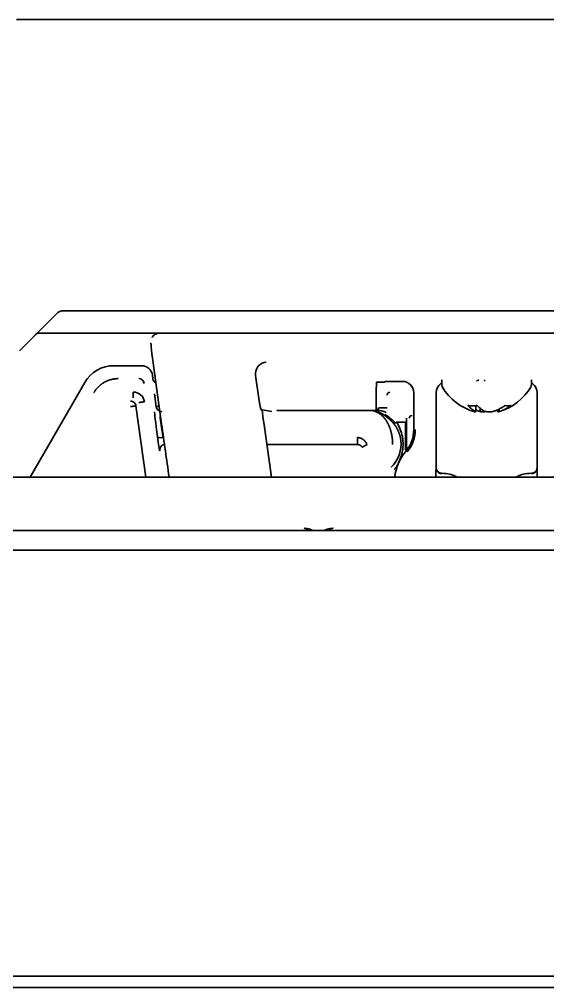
# Model space of a CAD drawing. Header units: inches. Extents: x 90 to 4162, y -443 to 3471.
# Drawn here: x 2449.2 to 2496.3, y 3300.2 to 3386.6 of the extents above; entities that cross this region are included whole.
import ezdxf

# ---------------------------------------------------------------- set-up
doc = ezdxf.new("R2010")
doc.units = ezdxf.units.IN
doc.layers.add('1', color=7, linetype='Continuous', true_color=0xffffff)
doc.layers.add('4', color=7, linetype='Continuous', true_color=0xffffff)

msp = doc.modelspace()

# ---------------------------------------------------------------- linework, layer by layer
at = {"layer": '1', "color": 7, "linetype": 'Continuous', "lineweight": 35}
for p, q in [((2448.939, 3386.643), (2802.843, 3386.643)), ((2449.184, 3357.069), (2452.464, 3360.35)), ((2798.611, 3360.643), (2453.171, 3360.643)), ((2450.757, 3358.643), (2801.025, 3358.643)), ((2461.684, 3358.642), (2520.098, 3358.642)), ((2492.441, 3358.642), (2492.441, 3358.643)), ((2461.178, 3355.538), (2461.882, 3350.531)), ((2470.564, 3352.817), (2470.275, 3354.874)), ((2481.084, 3354.276), (2481.233, 3354.276)), ((2481.732, 3354.284), (2481.866, 3354.329)), ((2482.366, 3354.337), (2483.391, 3354.337)), ((2486.891, 3354.466), (2486.891, 3354.042)), ((2490.735, 3354.414), (2490.671, 3354.392)), ((2494.891, 3354.042), (2494.891, 3354.466)), ((2481.041, 3353.293), (2481.041, 3351.747)), ((2484.391, 3350.048), (2484.391, 3353.337)), ((2486.391, 3346.642), (2486.391, 3353.337)), ((2495.391, 3353.337), (2495.391, 3346.642)), ((2489.925, 3351.647), (2489.925, 3352.187)), ((2470.851, 3351.802), (2470.757, 3351.817)), ((2470.851, 3351.802), (2471.733, 3351.66)), ((2490.327, 3351.647), (2490.327, 3351.984)), ((2491.857, 3351.647), (2491.857, 3351.834)), ((2492.002, 3351.647), (2492.002, 3351.902)), ((2461.882, 3350.531), (2461.882, 3350.531)), ((2471.684, 3345.787), (2470.998, 3350.669)), ((2311.391, 3301.276), (2940.391, 3301.276)), ((2934.391, 3300.249), (2317.391, 3300.249))]:
    msp.add_line(p, q, dxfattribs=at)
for centre, radius, start, end in [((2453.171, 3359.643), 1, 90.00022, 135), ((2451.305, 3357.776), 1, 119.98898, 135), ((2487.291, 3354.042), 0.4, 180, 210.30118), ((2491.09, 3356.262), 4.8, 210.30118, 254.4868), ((2490.692, 3356.262), 4.8, 286.27621, 329.69882), ((2494.491, 3354.042), 0.4, 329.69882, 0), ((2481.391, 3350.048), 3, 320.73197, 0), ((2481.391, 3350.048), 3.127, 320.73197, 0), ((2487.391, 3345.142), 4.75, 140.73197, 172.2043), ((2486.891, 3343.142), 3, 61.81594, 90.00093), ((2494.891, 3343.142), 3, 89.99907, 118.18406)]:
    msp.add_arc(centre, radius, start, end, dxfattribs=at)
for centre, major_axis, ratio, start_param, end_param in [((2461.258, 3355.538), (0.317, -2.25), 0.03458, 3.136727, 4.707523), ((2471.207, 3355.062), (-0.353, -0.945), 0.923303, 3.526353, 5.044789), ((2471.267, 3355.01), (-0.757, 0.658), 0.996825, 0.6648, 0.853636), ((2481.093, 3353.293), (0, -1), 0.052408, 3.159046, 4.712389), ((2481.233, 3354.285), (0.5, 0), 0.017455, 4.712389, 6.230825), ((2482.366, 3354.328), (0.5, 0), 0.017455, 1.570796, 3.089233), ((2483.391, 3353.337), (0.447, 0.895), 0.99981, 5.176082, 6.746726), ((2487.391, 3353.337), (0.447, -0.895), 0.99981, 3.312346, 4.248696), ((2492.288, 3326.59), (0.829, -28.207), 0.173093, 3.285006, 3.306116), ((2494.391, 3353.337), (-0.447, -0.895), 0.99981, 2.03449, 2.970839), ((2470.617, 3352.817), (0.141, -1), 0.051895, 4.705076, 6.267145), ((2492.817, 3355.944), (0, 3.78), 0.546944, 3.008877, 3.141532), ((2492.816, 3355.944), (0, 3.78), 0.546944, 3.141653, 3.274309), ((2471.157, 3350.669), (0.423, -3), 0.051895, 4.31774, 4.705076), ((2465.382, 3350.531), (13.966, -99.249), 0.03458, 4.707523, 4.755341), ((2486.878, 3346.616), (0.447, -0.223), 0.999809, 3.604523, 5.178973), ((2494.904, 3346.616), (0.447, 0.223), 0.999809, 4.245805, 5.072219)]:
    msp.add_ellipse(centre, major_axis=major_axis, ratio=ratio, start_param=start_param, end_param=end_param, dxfattribs=at)
for points, knots in [([(2461.684, 3358.642), (2461.588, 3358.641), (2461.419, 3358.611), (2461.209, 3358.487), (2461.085, 3358.358), (2461.041, 3358.279), (2461.03, 3358.255)], [0, 0, 0, 0, 0.341976, 0.647677, 0.898596, 1, 1, 1, 1]), ([(2489.925, 3351.647), (2489.863, 3351.676), (2489.801, 3351.71), (2489.679, 3351.785), (2489.618, 3351.827), (2489.5, 3351.919), (2489.441, 3351.969), (2489.355, 3352.05), (2489.327, 3352.078), (2489.27, 3352.136), (2489.242, 3352.166), (2489.214, 3352.197)], [0, 0, 0, 0, 0.25, 0.25, 0.5, 0.5, 0.75, 0.75, 0.875, 0.875, 1, 1, 1, 1]), ([(2490.052, 3352.197), (2490.163, 3352.073), (2490.277, 3351.965), (2490.455, 3351.827), (2490.515, 3351.785), (2490.638, 3351.71), (2490.7, 3351.676), (2490.763, 3351.647)], [0, 0, 0, 0, 0.5, 0.5, 0.75, 0.75, 1, 1, 1, 1]), ([(2491.455, 3351.647), (2491.551, 3351.676), (2491.646, 3351.71), (2491.833, 3351.785), (2491.925, 3351.827), (2492.106, 3351.919), (2492.196, 3351.969), (2492.328, 3352.05), (2492.371, 3352.078), (2492.458, 3352.136), (2492.501, 3352.166), (2492.543, 3352.197)], [0, 0, 0, 0, 0.25, 0.25, 0.5, 0.5, 0.75, 0.75, 0.875, 0.875, 1, 1, 1, 1]), ([(2493.09, 3352.197), (2492.92, 3352.073), (2492.745, 3351.965), (2492.472, 3351.827), (2492.38, 3351.785), (2492.193, 3351.71), (2492.098, 3351.676), (2492.002, 3351.647)], [0, 0, 0, 0, 0.5, 0.5, 0.75, 0.75, 1, 1, 1, 1]), ([(2489.807, 3351.637), (2489.81, 3351.636), (2489.826, 3351.632), (2489.854, 3351.629), (2489.89, 3351.634), (2489.914, 3351.642), (2489.925, 3351.647)], [0, 0, 0, 0, 0.080389, 0.386926, 0.693463, 1, 1, 1, 1]), ([(2490.327, 3351.647), (2490.231, 3351.676), (2490.136, 3351.71), (2490, 3351.765), (2489.957, 3351.783), (2489.915, 3351.802)], [0, 0, 0, 0, 0.685724, 0.685724, 1, 1, 1, 1]), ([(2490.696, 3351.631), (2490.689, 3351.631), (2490.624, 3351.63), (2490.5, 3351.633), (2490.385, 3351.641), (2490.327, 3351.647)], [0, 0, 0, 0, 0.056131, 0.528065, 1, 1, 1, 1]), ([(2486.369, 3345.787), (2486.369, 3345.795), (2486.369, 3345.802), (2486.369, 3345.826), (2486.369, 3345.842), (2486.37, 3345.873), (2486.37, 3345.92), (2486.37, 3345.996), (2486.37, 3346.055), (2486.37, 3346.098), (2486.37, 3346.112), (2486.371, 3346.14), (2486.371, 3346.154), (2486.371, 3346.221), (2486.371, 3346.271), (2486.372, 3346.34), (2486.372, 3346.362), (2486.373, 3346.404), (2486.373, 3346.424), (2486.374, 3346.478), (2486.374, 3346.509), (2486.375, 3346.548), (2486.375, 3346.559), (2486.376, 3346.579), (2486.376, 3346.587), (2486.377, 3346.607), (2486.377, 3346.615), (2486.378, 3346.616)], [0, 0, 0, 0, 0.016595, 0.016595, 0.051717, 0.051717, 0.086838, 0.157081, 0.227325, 0.227325, 0.262446, 0.262446, 0.297568, 0.297568, 0.438054, 0.438054, 0.508297, 0.508297, 0.578541, 0.578541, 0.719027, 0.719027, 0.78927, 0.78927, 0.859514, 0.859514, 1, 1, 1, 1]), ([(2486.391, 3346.642), (2486.391, 3346.609), (2486.394, 3346.577), (2486.404, 3346.529), (2486.408, 3346.513), (2486.417, 3346.482), (2486.423, 3346.466), (2486.442, 3346.421), (2486.457, 3346.392), (2486.484, 3346.351), (2486.494, 3346.338), (2486.515, 3346.313), (2486.526, 3346.301), (2486.56, 3346.266), (2486.586, 3346.245), (2486.626, 3346.218), (2486.641, 3346.209), (2486.669, 3346.194), (2486.699, 3346.18), (2486.73, 3346.169), (2486.761, 3346.159), (2486.777, 3346.155), (2486.825, 3346.146), (2486.858, 3346.142), (2486.891, 3346.142)], [0, 0, 0, 0, 0.125, 0.125, 0.1875, 0.1875, 0.25, 0.25, 0.375, 0.375, 0.4375, 0.4375, 0.5, 0.5, 0.625, 0.625, 0.6875, 0.6875, 0.75, 0.8125, 0.8125, 0.875, 0.875, 1, 1, 1, 1]), ([(2494.891, 3346.142), (2494.924, 3346.142), (2494.957, 3346.146), (2495.004, 3346.155), (2495.02, 3346.159), (2495.052, 3346.169), (2495.067, 3346.174), (2495.113, 3346.193), (2495.141, 3346.208), (2495.182, 3346.236), (2495.195, 3346.245), (2495.221, 3346.266), (2495.233, 3346.277), (2495.268, 3346.312), (2495.288, 3346.337), (2495.316, 3346.378), (2495.324, 3346.392), (2495.34, 3346.421), (2495.354, 3346.45), (2495.365, 3346.481), (2495.374, 3346.512), (2495.378, 3346.528), (2495.388, 3346.577), (2495.391, 3346.609), (2495.391, 3346.642)], [0, 0, 0, 0, 0.125, 0.125, 0.1875, 0.1875, 0.25, 0.25, 0.375, 0.375, 0.4375, 0.4375, 0.5, 0.5, 0.625, 0.625, 0.6875, 0.6875, 0.75, 0.8125, 0.8125, 0.875, 0.875, 1, 1, 1, 1]), ([(2495.408, 3346.492), (2495.408, 3346.484), (2495.409, 3346.476), (2495.409, 3346.459), (2495.409, 3346.45), (2495.409, 3346.404), (2495.41, 3346.363), (2495.41, 3346.294), (2495.411, 3346.27), (2495.411, 3346.219), (2495.411, 3346.193), (2495.412, 3346.112), (2495.412, 3346.055), (2495.412, 3345.965), (2495.412, 3345.934), (2495.413, 3345.872), (2495.413, 3345.84), (2495.413, 3345.802), (2495.413, 3345.796), (2495.413, 3345.789)], [0, 0, 0, 0, 0.053108, 0.053108, 0.107494, 0.107494, 0.325039, 0.325039, 0.433812, 0.433812, 0.542584, 0.542584, 0.760129, 0.760129, 0.868902, 0.868902, 0.977674, 0.977674, 1, 1, 1, 1])]:
    msp.add_open_spline(points, degree=3, knots=knots, dxfattribs=at)
for points in [[(2490.208, 3354.472), (2490.132, 3354.446), (2490.056, 3354.419), (2489.981, 3354.392)], [(2489.214, 3352.197), (2489.354, 3352.175), (2489.633, 3352.153), (2489.912, 3352.175), (2490.052, 3352.197)], [(2490.763, 3351.647), (2490.819, 3351.642), (2490.932, 3351.634), (2491.106, 3351.629), (2491.282, 3351.633), (2491.397, 3351.641), (2491.455, 3351.647)], [(2492.002, 3351.647), (2491.99, 3351.641), (2491.965, 3351.633), (2491.928, 3351.629), (2491.892, 3351.634), (2491.868, 3351.642), (2491.857, 3351.647)]]:
    msp.add_open_spline(points, degree=3, dxfattribs=at)
at = {"layer": '4', "color": 7, "linetype": 'Continuous', "lineweight": 35}
for p, q in [((2460.077, 3355.742), (2457.622, 3355.742)), ((2461.067, 3354.882), (2461.11, 3354.573)), ((2455.026, 3354.243), (2450.143, 3345.787)), ((2486.798, 3354.142), (2486.891, 3354.142)), ((2494.891, 3354.142), (2494.984, 3354.142)), ((2459.353, 3352.884), (2459.353, 3353.384)), ((2461.41, 3352.069), (2461.246, 3353.235)), ((2459.59, 3352.156), (2460.485, 3345.787)), ((2480.991, 3351.742), (2472.163, 3351.742)), ((2481.01, 3351.724), (2481.01, 3351.694)), ((2481.259, 3351.974), (2482.009, 3351.974)), ((2482.871, 3350.713), (2483.653, 3350.713)), ((2483.733, 3348.172), (2483.733, 3351.051)), ((2479.355, 3348.706), (2471.274, 3348.706)), ((2479.355, 3348.706), (2479.355, 3349.33)), ((2479.789, 3348.458), (2480.222, 3348.708)), ((2482.929, 3346.772), (2482.868, 3346.772)), ((2591.735, 3345.787), (2323.641, 3345.787)), ((2323.625, 3341.026), (2928.157, 3341.026)), ((2321.659, 3339.276), (2930.123, 3339.276))]:
    msp.add_line(p, q, dxfattribs=at)
for centre, radius, start, end in [((2459.354, 3352.384), 1, 7.99774, 90.00224), ((2480.391, 3348.742), 2.998, 44.98542, 61.52064), ((2480.391, 3348.742), 2.862, 313.74988, 359.07603)]:
    msp.add_arc(centre, radius, start, end, dxfattribs=at)
for centre, major_axis, ratio, start_param, end_param in [((2457.624, 3352.741), (1.501, -2.6), 0.999188, 2.618346, 3.66484), ((2460.077, 3354.742), (0.342, 0.94), 0.99931, 5.201587, 6.632249), ((2459.838, 3354.087), (-0.171, -0.47), 0.99931, 2.059994, 3.490656), ((2461.606, 3354.643), (0.171, 0.47), 0.99931, 2.059994, 2.990215), ((2482.259, 3353.124), (-0.177, 0.177), 0.998783, 5.498396, 7.067974), ((2461.676, 3348.639), (0.422, -3), 0.017285, 3.174069, 4.458518), ((2480.391, 3349.945), (0, -1.812), 0.96827, 2.341391, 2.951684), ((2480.904, 3351.906), (-0.033, -0.197), 0.640804, 0.011372, 0.258928), ((2481.01, 3351.886), (-0.04, -0.196), 0.561653, 0.010547, 0.345884), ((2480.991, 3351.993), (-0.177, 0.177), 0.998783, 2.356803, 3.926382), ((2484.233, 3351.05), (0.177, -0.177), 0.998783, 2.356803, 3.926382), ((2461.572, 3349.136), (0.141, -1), 0.017285, 4.458518, 6.263302), ((2462.015, 3349.455), (0.495, 0.067), 0.246669, 3.159603, 4.678851), ((2462.207, 3348.206), (0.328, 0.377), 0.999646, 0.850428, 2.425832)]:
    msp.add_ellipse(centre, major_axis=major_axis, ratio=ratio, start_param=start_param, end_param=end_param, dxfattribs=at)
msp.add_open_spline([(2458, 3354.587), (2457.672, 3354.587), (2457.036, 3354.417), (2456.467, 3354.089), (2456.001, 3353.623), (2455.837, 3353.338)], degree=2, dxfattribs=at)
for points, degree, knots in [([(2459.095, 3352.587), (2459.155, 3352.587), (2459.214, 3352.576), (2459.326, 3352.534), (2459.378, 3352.503), (2459.468, 3352.425), (2459.506, 3352.378), (2459.563, 3352.273), (2459.582, 3352.215), (2459.59, 3352.156)], 3, [0, 0, 0, 0, 0.25, 0.25, 0.5, 0.5, 0.75, 0.75, 1, 1, 1, 1]), ([(2459.095, 3352.087), (2459.099, 3352.087), (2459.106, 3352.088), (2459.116, 3352.09), (2459.127, 3352.091), (2459.137, 3352.093), (2459.147, 3352.094), (2459.157, 3352.096), (2459.167, 3352.097), (2459.176, 3352.098), (2459.186, 3352.1), (2459.195, 3352.101), (2459.204, 3352.103), (2459.213, 3352.104), (2459.222, 3352.105), (2459.231, 3352.106), (2459.239, 3352.108), (2459.247, 3352.109), (2459.255, 3352.11), (2459.263, 3352.111), (2459.271, 3352.112), (2459.279, 3352.113), (2459.286, 3352.114), (2459.294, 3352.116), (2459.301, 3352.117), (2459.308, 3352.118), (2459.315, 3352.118), (2459.321, 3352.119), (2459.328, 3352.12), (2459.334, 3352.121), (2459.34, 3352.122), (2459.346, 3352.123), (2459.352, 3352.124), (2459.358, 3352.124), (2459.363, 3352.125), (2459.369, 3352.126), (2459.374, 3352.127), (2459.379, 3352.127), (2459.384, 3352.128), (2459.389, 3352.129), (2459.393, 3352.129), (2459.398, 3352.13), (2459.402, 3352.13), (2459.406, 3352.131), (2459.41, 3352.131), (2459.414, 3352.132), (2459.418, 3352.132), (2459.422, 3352.133), (2459.425, 3352.133), (2459.429, 3352.134), (2459.432, 3352.134), (2459.435, 3352.135), (2459.439, 3352.135), (2459.441, 3352.136), (2459.453, 3352.137), (2459.472, 3352.14), (2459.495, 3352.143), (2459.514, 3352.146), (2459.529, 3352.148), (2459.542, 3352.15), (2459.551, 3352.151), (2459.559, 3352.152), (2459.565, 3352.154), (2459.57, 3352.155), (2459.574, 3352.156), (2459.578, 3352.157), (2459.581, 3352.158), (2459.583, 3352.159), (2459.585, 3352.159), (2459.586, 3352.158), (2459.588, 3352.158), (2459.589, 3352.157), (2459.589, 3352.157), (2459.59, 3352.157), (2459.59, 3352.157), (2459.59, 3352.156)], 3, [0, 0, 0, 0, 0.013849, 0.027532, 0.04105, 0.054402, 0.067589, 0.08061, 0.093466, 0.106155, 0.118679, 0.131037, 0.143228, 0.155253, 0.167113, 0.178805, 0.190332, 0.201692, 0.212886, 0.223914, 0.234775, 0.245469, 0.255998, 0.266359, 0.276554, 0.286583, 0.296445, 0.306141, 0.31567, 0.325032, 0.334228, 0.343258, 0.352121, 0.360818, 0.369348, 0.377712, 0.385909, 0.39394, 0.401805, 0.409504, 0.417036, 0.424402, 0.431602, 0.438636, 0.445504, 0.452206, 0.458742, 0.465112, 0.471316, 0.477354, 0.483227, 0.488935, 0.494477, 0.499853, 0.505064, 0.558103, 0.606799, 0.651139, 0.691116, 0.726733, 0.758006, 0.782867, 0.806574, 0.829104, 0.85043, 0.870523, 0.889362, 0.906936, 0.923257, 0.938362, 0.952323, 0.965258, 0.977343, 0.988824, 1, 1, 1, 1]), ([(2459.849, 3352.453), (2459.849, 3352.454), (2459.852, 3352.454), (2459.864, 3352.456), (2459.873, 3352.457), (2459.898, 3352.46), (2459.914, 3352.463), (2459.951, 3352.468), (2459.972, 3352.471), (2460.021, 3352.478), (2460.047, 3352.481), (2460.103, 3352.489), (2460.133, 3352.493), (2460.193, 3352.502), (2460.224, 3352.506), (2460.285, 3352.515), (2460.315, 3352.519), (2460.344, 3352.523)], 3, [0, 0, 0, 0, 0.125, 0.125, 0.25, 0.25, 0.375, 0.375, 0.5, 0.5, 0.625, 0.625, 0.75, 0.75, 0.875, 0.875, 1, 1, 1, 1]), ([(2461.41, 3352.069), (2461.41, 3352.069), (2461.411, 3352.069), (2461.411, 3352.069), (2461.412, 3352.07), (2461.414, 3352.07), (2461.415, 3352.071), (2461.417, 3352.072), (2461.419, 3352.073), (2461.421, 3352.074), (2461.424, 3352.075), (2461.427, 3352.076), (2461.43, 3352.078), (2461.433, 3352.079), (2461.436, 3352.081), (2461.44, 3352.083), (2461.444, 3352.084), (2461.448, 3352.086), (2461.453, 3352.088), (2461.458, 3352.09), (2461.463, 3352.093), (2461.468, 3352.095), (2461.474, 3352.098), (2461.479, 3352.1), (2461.486, 3352.103), (2461.492, 3352.106), (2461.498, 3352.109), (2461.505, 3352.112), (2461.512, 3352.115), (2461.52, 3352.118), (2461.527, 3352.122), (2461.535, 3352.125), (2461.543, 3352.129), (2461.552, 3352.132), (2461.56, 3352.136), (2461.569, 3352.14), (2461.578, 3352.144), (2461.587, 3352.148), (2461.597, 3352.153), (2461.607, 3352.157), (2461.617, 3352.162), (2461.627, 3352.166), (2461.637, 3352.17), (2461.644, 3352.174), (2461.647, 3352.175), (2461.648, 3352.176)], 3, [0, 0, 0, 0, 0.02224, 0.044549, 0.066929, 0.08938, 0.111903, 0.134499, 0.157167, 0.179909, 0.202726, 0.225618, 0.248585, 0.271629, 0.294749, 0.317947, 0.341223, 0.364578, 0.388012, 0.411526, 0.43512, 0.458796, 0.482553, 0.506392, 0.530314, 0.554319, 0.578407, 0.60258, 0.626838, 0.651182, 0.675611, 0.700126, 0.724729, 0.749419, 0.774196, 0.799062, 0.824018, 0.849062, 0.874196, 0.899421, 0.924736, 0.950143, 0.973124, 0.996864, 1, 1, 1, 1]), ([(2461.905, 3351.638), (2461.845, 3351.638), (2461.786, 3351.649), (2461.674, 3351.691), (2461.622, 3351.722), (2461.532, 3351.8), (2461.494, 3351.847), (2461.437, 3351.952), (2461.418, 3352.01), (2461.41, 3352.069)], 3, [0, 0, 0, 0, 0.25, 0.25, 0.5, 0.5, 0.75, 0.75, 1, 1, 1, 1]), ([(2480.904, 3351.71), (2480.896, 3351.711), (2480.889, 3351.712), (2480.869, 3351.714), (2480.856, 3351.716), (2480.824, 3351.719), (2480.804, 3351.72), (2480.763, 3351.723), (2480.743, 3351.724), (2480.722, 3351.724)], 3, [0, 0, 0, 0, 0.128205, 0.128205, 0.333333, 0.333333, 0.661538, 0.661538, 1, 1, 1, 1]), ([(2480.722, 3351.724), (2480.739, 3351.723), (2480.756, 3351.722), (2480.79, 3351.72), (2480.806, 3351.718), (2480.833, 3351.715), (2480.843, 3351.713), (2480.859, 3351.711), (2480.866, 3351.71), (2480.872, 3351.709)], 3, [0, 0, 0, 0, 0.338462, 0.338462, 0.666667, 0.666667, 0.871795, 0.871795, 1, 1, 1, 1]), ([(2480.872, 3351.709), (2480.883, 3351.707), (2480.894, 3351.705), (2480.916, 3351.701), (2480.926, 3351.699), (2480.944, 3351.696), (2480.951, 3351.694), (2480.962, 3351.692), (2480.967, 3351.691), (2480.971, 3351.69)], 3, [0, 0, 0, 0, 0.338462, 0.338462, 0.666667, 0.666667, 0.871795, 0.871795, 1, 1, 1, 1]), ([(2480.872, 3351.709), (2480.876, 3351.708), (2480.883, 3351.706), (2480.893, 3351.704), (2480.904, 3351.702), (2480.915, 3351.7), (2480.925, 3351.697), (2480.936, 3351.695), (2480.946, 3351.692), (2480.957, 3351.69), (2480.967, 3351.687), (2480.978, 3351.685), (2480.989, 3351.682), (2480.999, 3351.679), (2481.01, 3351.676), (2481.02, 3351.674), (2481.031, 3351.671), (2481.042, 3351.668), (2481.052, 3351.665), (2481.063, 3351.662), (2481.074, 3351.659), (2481.084, 3351.655), (2481.095, 3351.652), (2481.105, 3351.649), (2481.116, 3351.646), (2481.127, 3351.642), (2481.137, 3351.639), (2481.148, 3351.635), (2481.159, 3351.632), (2481.169, 3351.628), (2481.18, 3351.624), (2481.191, 3351.621), (2481.201, 3351.617), (2481.212, 3351.613), (2481.223, 3351.609), (2481.233, 3351.605), (2481.244, 3351.601), (2481.255, 3351.597), (2481.265, 3351.593), (2481.276, 3351.589), (2481.286, 3351.585), (2481.297, 3351.581), (2481.308, 3351.576), (2481.318, 3351.572), (2481.329, 3351.567), (2481.34, 3351.563), (2481.35, 3351.558), (2481.361, 3351.554), (2481.371, 3351.549), (2481.382, 3351.544), (2481.393, 3351.54), (2481.403, 3351.535), (2481.414, 3351.53), (2481.424, 3351.525), (2481.435, 3351.52), (2481.445, 3351.515), (2481.456, 3351.51), (2481.466, 3351.505), (2481.477, 3351.499), (2481.487, 3351.494), (2481.498, 3351.489), (2481.508, 3351.483), (2481.519, 3351.478), (2481.529, 3351.472), (2481.54, 3351.467), (2481.55, 3351.461), (2481.561, 3351.455), (2481.571, 3351.45), (2481.582, 3351.444), (2481.592, 3351.438), (2481.602, 3351.432), (2481.613, 3351.426), (2481.623, 3351.42), (2481.633, 3351.414), (2481.644, 3351.408), (2481.654, 3351.401), (2481.664, 3351.395), (2481.674, 3351.389), (2481.685, 3351.382), (2481.695, 3351.376), (2481.705, 3351.369), (2481.715, 3351.363), (2481.725, 3351.356), (2481.736, 3351.35), (2481.746, 3351.343), (2481.756, 3351.336), (2481.766, 3351.329), (2481.776, 3351.322), (2481.786, 3351.315), (2481.796, 3351.308), (2481.806, 3351.301), (2481.816, 3351.294), (2481.826, 3351.287), (2481.836, 3351.28), (2481.846, 3351.272), (2481.856, 3351.265), (2481.866, 3351.257), (2481.875, 3351.25), (2481.885, 3351.242), (2481.895, 3351.235), (2481.905, 3351.227), (2481.914, 3351.219), (2481.924, 3351.212), (2481.934, 3351.204), (2481.943, 3351.196), (2481.953, 3351.188), (2481.963, 3351.18), (2481.972, 3351.172), (2481.982, 3351.164), (2481.991, 3351.156), (2482.001, 3351.147), (2482.01, 3351.139), (2482.02, 3351.131), (2482.029, 3351.122), (2482.038, 3351.114), (2482.048, 3351.105), (2482.057, 3351.097), (2482.066, 3351.088), (2482.075, 3351.079), (2482.084, 3351.071), (2482.091, 3351.065), (2482.094, 3351.062)], 3, [0, 0, 0, 0, 0.003433, 0.006948, 0.010548, 0.01423, 0.017996, 0.021845, 0.025779, 0.029795, 0.033895, 0.03808, 0.042347, 0.046699, 0.051134, 0.055654, 0.060257, 0.064944, 0.069715, 0.074571, 0.07951, 0.084533, 0.089641, 0.094832, 0.100108, 0.105468, 0.110912, 0.11644, 0.122053, 0.127749, 0.13353, 0.139396, 0.145345, 0.151379, 0.157497, 0.1637, 0.169987, 0.176358, 0.182814, 0.189354, 0.195979, 0.202688, 0.209481, 0.216359, 0.223321, 0.230368, 0.237499, 0.244715, 0.252015, 0.259399, 0.266869, 0.274422, 0.28206, 0.289783, 0.29759, 0.305482, 0.313459, 0.321519, 0.329665, 0.337895, 0.346209, 0.354609, 0.363092, 0.371661, 0.380314, 0.389051, 0.397873, 0.40678, 0.415771, 0.424847, 0.434008, 0.443253, 0.452583, 0.461998, 0.471497, 0.48108, 0.490749, 0.500502, 0.51034, 0.520262, 0.530269, 0.540361, 0.550537, 0.560798, 0.571144, 0.581574, 0.592089, 0.602689, 0.613373, 0.624142, 0.634996, 0.645935, 0.656958, 0.668066, 0.679258, 0.690536, 0.701898, 0.713344, 0.724876, 0.736492, 0.748192, 0.759978, 0.771848, 0.783803, 0.795843, 0.807967, 0.820176, 0.83247, 0.844848, 0.857312, 0.86986, 0.882492, 0.89521, 0.908012, 0.920899, 0.933871, 0.946927, 0.960068, 0.973294, 0.986605, 1, 1, 1, 1]), ([(2481.01, 3351.694), (2481.005, 3351.695), (2481, 3351.696), (2480.988, 3351.698), (2480.981, 3351.699), (2480.962, 3351.702), (2480.951, 3351.703), (2480.927, 3351.707), (2480.916, 3351.708), (2480.904, 3351.71)], 3, [0, 0, 0, 0, 0.128205, 0.128205, 0.333333, 0.333333, 0.661538, 0.661538, 1, 1, 1, 1]), ([(2481.916, 3351.554), (2481.916, 3351.554), (2481.915, 3351.554), (2481.878, 3351.575), (2481.84, 3351.595), (2481.742, 3351.642), (2481.683, 3351.668), (2481.533, 3351.721), (2481.448, 3351.743), (2481.328, 3351.748), (2481.289, 3351.744), (2481.221, 3351.73), (2481.197, 3351.723), (2481.133, 3351.707), (2481.106, 3351.69), (2481.01, 3351.694)], 3, [0, 0, 0, 0, 0.002149, 0.002149, 0.130078, 0.130078, 0.334766, 0.334766, 0.662266, 0.662266, 0.831133, 0.831133, 0.915566, 0.915566, 1, 1, 1, 1]), ([(2461.748, 3351.207), (2461.747, 3351.207), (2461.747, 3351.206), (2461.747, 3351.205), (2461.747, 3351.203), (2461.746, 3351.201), (2461.746, 3351.199), (2461.746, 3351.197), (2461.746, 3351.194), (2461.746, 3351.191), (2461.746, 3351.188), (2461.746, 3351.184), (2461.746, 3351.18), (2461.747, 3351.176), (2461.747, 3351.171), (2461.747, 3351.167), (2461.748, 3351.162), (2461.748, 3351.156), (2461.749, 3351.151), (2461.749, 3351.145), (2461.75, 3351.138), (2461.75, 3351.132), (2461.751, 3351.125), (2461.752, 3351.118), (2461.753, 3351.11), (2461.754, 3351.102), (2461.755, 3351.094), (2461.756, 3351.085), (2461.757, 3351.077), (2461.758, 3351.068), (2461.759, 3351.058), (2461.76, 3351.048), (2461.761, 3351.038), (2461.763, 3351.028), (2461.764, 3351.017), (2461.765, 3351.006), (2461.767, 3350.995), (2461.768, 3350.983), (2461.77, 3350.971), (2461.772, 3350.958), (2461.773, 3350.946), (2461.775, 3350.933), (2461.777, 3350.919), (2461.779, 3350.905), (2461.781, 3350.891), (2461.782, 3350.877), (2461.784, 3350.862), (2461.787, 3350.847), (2461.789, 3350.832), (2461.791, 3350.816), (2461.793, 3350.8), (2461.795, 3350.783), (2461.798, 3350.767), (2461.8, 3350.75), (2461.802, 3350.732), (2461.805, 3350.714), (2461.808, 3350.696), (2461.81, 3350.678), (2461.813, 3350.659), (2461.816, 3350.64), (2461.818, 3350.62), (2461.821, 3350.601), (2461.824, 3350.581), (2461.827, 3350.56), (2461.83, 3350.539), (2461.833, 3350.518), (2461.836, 3350.497), (2461.839, 3350.475), (2461.842, 3350.453), (2461.846, 3350.431), (2461.849, 3350.408), (2461.852, 3350.385), (2461.856, 3350.362), (2461.859, 3350.338), (2461.863, 3350.314), (2461.866, 3350.29), (2461.87, 3350.265), (2461.874, 3350.24), (2461.877, 3350.215), (2461.881, 3350.189), (2461.885, 3350.164), (2461.889, 3350.137), (2461.893, 3350.111), (2461.897, 3350.084), (2461.901, 3350.057), (2461.905, 3350.03), (2461.909, 3350.002), (2461.913, 3349.974), (2461.918, 3349.946), (2461.922, 3349.918), (2461.926, 3349.889), (2461.931, 3349.86), (2461.935, 3349.831), (2461.94, 3349.801), (2461.945, 3349.772), (2461.949, 3349.742), (2461.954, 3349.711), (2461.959, 3349.681), (2461.963, 3349.65), (2461.968, 3349.619), (2461.973, 3349.588), (2461.978, 3349.557), (2461.983, 3349.525), (2461.988, 3349.493), (2461.994, 3349.461), (2461.999, 3349.429), (2462.004, 3349.396), (2462.009, 3349.363), (2462.013, 3349.341), (2462.015, 3349.33)], 3, [0, 0, 0, 0, 0.008053, 0.016128, 0.024228, 0.03235, 0.040497, 0.048666, 0.05686, 0.065077, 0.073317, 0.081581, 0.089869, 0.098181, 0.106516, 0.114875, 0.123258, 0.131665, 0.140096, 0.14855, 0.157029, 0.165531, 0.174058, 0.182608, 0.191183, 0.199782, 0.208405, 0.217052, 0.225723, 0.234418, 0.243138, 0.251882, 0.26065, 0.269443, 0.27826, 0.287101, 0.295967, 0.304857, 0.313772, 0.322711, 0.331675, 0.340663, 0.349676, 0.358713, 0.367775, 0.376862, 0.385973, 0.395109, 0.40427, 0.413456, 0.422666, 0.431901, 0.441161, 0.450446, 0.459755, 0.46909, 0.47845, 0.487834, 0.497243, 0.506678, 0.516137, 0.525622, 0.535131, 0.544666, 0.554225, 0.56381, 0.57342, 0.583055, 0.592715, 0.602401, 0.612111, 0.621847, 0.631608, 0.641395, 0.651207, 0.661044, 0.670906, 0.680794, 0.690707, 0.700646, 0.71061, 0.7206, 0.730615, 0.740655, 0.750721, 0.760812, 0.770929, 0.781072, 0.79124, 0.801434, 0.811653, 0.821898, 0.832169, 0.842465, 0.852787, 0.863135, 0.873508, 0.883907, 0.894332, 0.904782, 0.915259, 0.925761, 0.936289, 0.946843, 0.957422, 0.968028, 0.978659, 0.989317, 1, 1, 1, 1]), ([(2482.503, 3348.708), (2482.503, 3348.716), (2482.503, 3348.731), (2482.504, 3348.753), (2482.503, 3348.775), (2482.503, 3348.798), (2482.503, 3348.82), (2482.502, 3348.843), (2482.502, 3348.866), (2482.501, 3348.888), (2482.5, 3348.911), (2482.499, 3348.934), (2482.498, 3348.957), (2482.497, 3348.98), (2482.495, 3349.004), (2482.494, 3349.027), (2482.492, 3349.05), (2482.49, 3349.074), (2482.488, 3349.097), (2482.486, 3349.121), (2482.484, 3349.144), (2482.481, 3349.168), (2482.479, 3349.192), (2482.476, 3349.215), (2482.473, 3349.239), (2482.47, 3349.263), (2482.467, 3349.287), (2482.464, 3349.311), (2482.461, 3349.335), (2482.457, 3349.359), (2482.454, 3349.383), (2482.45, 3349.407), (2482.446, 3349.431), (2482.442, 3349.455), (2482.438, 3349.479), (2482.434, 3349.503), (2482.429, 3349.527), (2482.425, 3349.551), (2482.42, 3349.576), (2482.415, 3349.6), (2482.41, 3349.624), (2482.405, 3349.648), (2482.4, 3349.672), (2482.395, 3349.696), (2482.389, 3349.72), (2482.384, 3349.744), (2482.378, 3349.768), (2482.372, 3349.792), (2482.366, 3349.816), (2482.36, 3349.84), (2482.354, 3349.864), (2482.347, 3349.888), (2482.341, 3349.912), (2482.334, 3349.936), (2482.327, 3349.959), (2482.32, 3349.983), (2482.313, 3350.006), (2482.306, 3350.03), (2482.298, 3350.053), (2482.291, 3350.076), (2482.283, 3350.1), (2482.275, 3350.123), (2482.268, 3350.146), (2482.259, 3350.169), (2482.251, 3350.192), (2482.243, 3350.214), (2482.235, 3350.237), (2482.226, 3350.259), (2482.217, 3350.282), (2482.208, 3350.304), (2482.199, 3350.326), (2482.19, 3350.348), (2482.181, 3350.37), (2482.172, 3350.391), (2482.162, 3350.413), (2482.152, 3350.434), (2482.139, 3350.463), (2482.122, 3350.499), (2482.101, 3350.542), (2482.08, 3350.584), (2482.059, 3350.625), (2482.038, 3350.664), (2482.017, 3350.703), (2481.996, 3350.74), (2481.975, 3350.775), (2481.954, 3350.81), (2481.933, 3350.843), (2481.911, 3350.875), (2481.89, 3350.905), (2481.869, 3350.934), (2481.848, 3350.962), (2481.83, 3350.985), (2481.814, 3351.003), (2481.802, 3351.018), (2481.79, 3351.032), (2481.779, 3351.046), (2481.769, 3351.059), (2481.758, 3351.071), (2481.749, 3351.083), (2481.739, 3351.095), (2481.73, 3351.106), (2481.722, 3351.116), (2481.714, 3351.126), (2481.707, 3351.135), (2481.699, 3351.144), (2481.693, 3351.152), (2481.687, 3351.159), (2481.681, 3351.167), (2481.676, 3351.173), (2481.671, 3351.179), (2481.667, 3351.184), (2481.663, 3351.189), (2481.66, 3351.194), (2481.657, 3351.197), (2481.654, 3351.201), (2481.652, 3351.203), (2481.651, 3351.205), (2481.65, 3351.206), (2481.65, 3351.207)], 3, [0, 0, 0, 0, 0.00561, 0.011244, 0.016903, 0.022586, 0.028295, 0.034029, 0.039789, 0.045574, 0.051385, 0.057222, 0.063086, 0.068976, 0.074892, 0.080836, 0.086806, 0.092804, 0.098829, 0.104881, 0.110961, 0.117069, 0.123205, 0.129369, 0.135561, 0.141782, 0.148031, 0.154309, 0.160616, 0.166952, 0.173318, 0.179712, 0.186137, 0.192591, 0.199074, 0.205588, 0.212131, 0.218705, 0.225309, 0.231944, 0.238609, 0.245305, 0.252031, 0.258789, 0.265577, 0.272397, 0.279248, 0.286131, 0.293045, 0.29999, 0.306968, 0.313977, 0.321018, 0.328091, 0.335197, 0.342335, 0.349505, 0.356707, 0.363942, 0.37121, 0.378511, 0.385844, 0.393211, 0.40061, 0.408043, 0.415509, 0.423008, 0.43054, 0.438107, 0.445706, 0.45334, 0.461007, 0.468708, 0.476442, 0.484211, 0.492014, 0.499851, 0.516498, 0.533147, 0.549797, 0.566448, 0.583101, 0.599756, 0.616412, 0.633069, 0.649728, 0.666389, 0.683051, 0.699715, 0.71638, 0.733047, 0.749715, 0.759731, 0.769706, 0.77964, 0.789536, 0.799394, 0.809216, 0.819003, 0.828755, 0.838475, 0.848164, 0.857822, 0.867452, 0.877054, 0.88663, 0.896182, 0.905709, 0.915215, 0.9247, 0.934166, 0.943613, 0.953044, 0.96246, 0.971862, 0.981252, 0.990631, 1, 1, 1, 1]), ([(2482.094, 3351.062), (2482.094, 3351.062), (2482.094, 3351.061), (2482.095, 3351.06), (2482.096, 3351.059), (2482.098, 3351.058), (2482.099, 3351.057), (2482.101, 3351.056), (2482.102, 3351.054), (2482.104, 3351.053), (2482.106, 3351.051), (2482.109, 3351.049), (2482.111, 3351.047), (2482.114, 3351.045), (2482.117, 3351.043), (2482.12, 3351.04), (2482.123, 3351.038), (2482.126, 3351.035), (2482.13, 3351.032), (2482.133, 3351.029), (2482.137, 3351.026), (2482.141, 3351.023), (2482.145, 3351.02), (2482.15, 3351.016), (2482.154, 3351.013), (2482.159, 3351.009), (2482.164, 3351.005), (2482.169, 3351.001), (2482.174, 3350.997), (2482.179, 3350.992), (2482.185, 3350.988), (2482.19, 3350.983), (2482.196, 3350.978), (2482.202, 3350.973), (2482.208, 3350.968), (2482.215, 3350.963), (2482.221, 3350.957), (2482.228, 3350.952), (2482.234, 3350.946), (2482.241, 3350.94), (2482.248, 3350.934), (2482.255, 3350.928), (2482.263, 3350.921), (2482.27, 3350.915), (2482.278, 3350.908), (2482.285, 3350.901), (2482.293, 3350.894), (2482.301, 3350.887), (2482.309, 3350.879), (2482.318, 3350.872), (2482.326, 3350.864), (2482.335, 3350.856), (2482.343, 3350.848), (2482.352, 3350.84), (2482.361, 3350.831), (2482.37, 3350.822), (2482.379, 3350.813), (2482.388, 3350.804), (2482.398, 3350.795), (2482.407, 3350.786), (2482.417, 3350.776), (2482.426, 3350.766), (2482.436, 3350.756), (2482.446, 3350.746), (2482.456, 3350.735), (2482.466, 3350.725), (2482.476, 3350.714), (2482.487, 3350.703), (2482.497, 3350.691), (2482.508, 3350.68), (2482.518, 3350.668), (2482.529, 3350.656), (2482.539, 3350.644), (2482.55, 3350.631), (2482.561, 3350.619), (2482.572, 3350.606), (2482.583, 3350.593), (2482.594, 3350.58), (2482.605, 3350.566), (2482.616, 3350.552), (2482.627, 3350.538), (2482.639, 3350.524), (2482.65, 3350.509), (2482.661, 3350.495), (2482.673, 3350.48), (2482.684, 3350.464), (2482.696, 3350.449), (2482.707, 3350.433), (2482.718, 3350.417), (2482.73, 3350.401), (2482.741, 3350.384), (2482.753, 3350.368), (2482.764, 3350.351), (2482.776, 3350.333), (2482.787, 3350.316), (2482.799, 3350.298), (2482.81, 3350.28), (2482.833, 3350.244), (2482.866, 3350.189), (2482.908, 3350.114), (2482.947, 3350.037), (2482.985, 3349.959), (2483.021, 3349.88), (2483.054, 3349.799), (2483.085, 3349.717), (2483.113, 3349.633), (2483.139, 3349.548), (2483.163, 3349.462), (2483.184, 3349.375), (2483.202, 3349.287), (2483.218, 3349.198), (2483.231, 3349.109), (2483.241, 3349.018), (2483.248, 3348.927), (2483.253, 3348.835), (2483.254, 3348.766), (2483.253, 3348.719), (2483.253, 3348.704), (2483.253, 3348.696)], 3, [0, 0, 0, 0, 0.004093, 0.008184, 0.012275, 0.016367, 0.02046, 0.024557, 0.028656, 0.032761, 0.036871, 0.040987, 0.045112, 0.049244, 0.053386, 0.057539, 0.061702, 0.065878, 0.070067, 0.074271, 0.078489, 0.082723, 0.086974, 0.091242, 0.09553, 0.099836, 0.104162, 0.10851, 0.11288, 0.117272, 0.121687, 0.126127, 0.130592, 0.135082, 0.139599, 0.144143, 0.148715, 0.153316, 0.157946, 0.162605, 0.167296, 0.172018, 0.176771, 0.181557, 0.186377, 0.19123, 0.196117, 0.201039, 0.205997, 0.21099, 0.216021, 0.221088, 0.226192, 0.231335, 0.236517, 0.241737, 0.246997, 0.252297, 0.257637, 0.263018, 0.26844, 0.273904, 0.27941, 0.284958, 0.29055, 0.296184, 0.301862, 0.307584, 0.313351, 0.319162, 0.325018, 0.33092, 0.336867, 0.34286, 0.348899, 0.354985, 0.361118, 0.367298, 0.373525, 0.3798, 0.386123, 0.392494, 0.398914, 0.405383, 0.4119, 0.418467, 0.425083, 0.431749, 0.438464, 0.44523, 0.452046, 0.458913, 0.46583, 0.472798, 0.479818, 0.486889, 0.494011, 0.501185, 0.529266, 0.557111, 0.58474, 0.61217, 0.639421, 0.666513, 0.693465, 0.720297, 0.747029, 0.773684, 0.800281, 0.826841, 0.853386, 0.879937, 0.906515, 0.93314, 0.959835, 0.98662, 0.993341, 1, 1, 1, 1]), ([(2482.512, 3350.862), (2482.523, 3350.851), (2482.534, 3350.84), (2482.563, 3350.81), (2482.58, 3350.792), (2482.625, 3350.743), (2482.651, 3350.713), (2482.705, 3350.65), (2482.731, 3350.618), (2482.756, 3350.585)], 3, [0, 0, 0, 0, 0.128205, 0.128205, 0.333333, 0.333333, 0.661538, 0.661538, 1, 1, 1, 1]), ([(2482.871, 3350.713), (2482.835, 3350.684), (2482.803, 3350.654), (2482.762, 3350.608), (2482.752, 3350.591), (2482.756, 3350.585)], 3, [0, 0, 0, 0, 0.5, 0.5, 1, 1, 1, 1]), ([(2482.868, 3346.772), (2482.989, 3346.994), (2483.095, 3347.201), (2483.262, 3347.632), (2483.325, 3347.846), (2483.394, 3348.204), (2483.412, 3348.343), (2483.429, 3348.568), (2483.432, 3348.655), (2483.432, 3348.826), (2483.429, 3348.913), (2483.413, 3349.138), (2483.395, 3349.277), (2483.328, 3349.634), (2483.266, 3349.85), (2483.098, 3350.28), (2482.988, 3350.475), (2482.871, 3350.713)], 3, [0, 0, 0, 0, 0.169231, 0.169231, 0.333333, 0.333333, 0.435897, 0.435897, 0.5, 0.5, 0.564103, 0.564103, 0.666667, 0.666667, 0.830769, 0.830769, 1, 1, 1, 1]), ([(2483.653, 3350.713), (2483.653, 3350.492), (2483.651, 3350.223), (2483.65, 3350.116), (2483.649, 3349.982), (2483.648, 3349.899), (2483.645, 3349.578), (2483.645, 3349.501), (2483.643, 3349.367), (2483.643, 3349.259), (2483.641, 3348.989), (2483.641, 3348.545), (2483.642, 3348.265), (2483.642, 3348.259)], 2, [0, 0, 0, 0.198965, 0.198965, 0.298448, 0.298448, 0.397931, 0.497413, 0.497413, 0.596896, 0.596896, 0.795862, 0.994827, 1, 1, 1]), ([(2479.355, 3349.33), (2479.36, 3349.33), (2479.369, 3349.33), (2479.383, 3349.33), (2479.397, 3349.329), (2479.411, 3349.328), (2479.425, 3349.327), (2479.439, 3349.326), (2479.452, 3349.325), (2479.466, 3349.323), (2479.48, 3349.321), (2479.493, 3349.319), (2479.507, 3349.316), (2479.52, 3349.314), (2479.534, 3349.311), (2479.547, 3349.308), (2479.561, 3349.304), (2479.574, 3349.301), (2479.587, 3349.297), (2479.6, 3349.293), (2479.613, 3349.289), (2479.627, 3349.284), (2479.64, 3349.28), (2479.653, 3349.275), (2479.665, 3349.27), (2479.678, 3349.264), (2479.691, 3349.259), (2479.704, 3349.253), (2479.717, 3349.247), (2479.729, 3349.241), (2479.742, 3349.234), (2479.755, 3349.227), (2479.767, 3349.22), (2479.78, 3349.213), (2479.792, 3349.206), (2479.804, 3349.198), (2479.817, 3349.19), (2479.829, 3349.182), (2479.841, 3349.174), (2479.853, 3349.165), (2479.866, 3349.156), (2479.882, 3349.144), (2479.903, 3349.128), (2479.928, 3349.107), (2479.952, 3349.086), (2479.975, 3349.064), (2479.998, 3349.041), (2480.02, 3349.017), (2480.041, 3348.993), (2480.062, 3348.968), (2480.082, 3348.942), (2480.102, 3348.915), (2480.121, 3348.888), (2480.139, 3348.86), (2480.157, 3348.831), (2480.174, 3348.802), (2480.191, 3348.771), (2480.207, 3348.74), (2480.217, 3348.719), (2480.222, 3348.708)], 3, [0, 0, 0, 0, 0.012427, 0.024813, 0.037161, 0.049477, 0.061762, 0.07402, 0.086256, 0.098471, 0.110671, 0.122858, 0.135037, 0.14721, 0.159382, 0.171555, 0.183734, 0.195922, 0.208123, 0.220341, 0.232578, 0.244839, 0.257126, 0.269444, 0.281796, 0.294186, 0.306616, 0.319091, 0.331613, 0.344186, 0.356813, 0.369497, 0.382242, 0.39505, 0.407926, 0.420871, 0.433889, 0.446983, 0.460155, 0.473409, 0.486747, 0.500172, 0.528755, 0.557316, 0.585882, 0.614477, 0.643126, 0.671855, 0.700689, 0.729652, 0.758769, 0.788063, 0.817559, 0.847278, 0.877243, 0.907477, 0.938001, 0.968835, 1, 1, 1, 1]), ([(2479.789, 3348.458), (2479.788, 3348.46), (2479.784, 3348.466), (2479.78, 3348.474), (2479.774, 3348.482), (2479.769, 3348.49), (2479.763, 3348.499), (2479.756, 3348.508), (2479.749, 3348.517), (2479.741, 3348.526), (2479.733, 3348.536), (2479.725, 3348.545), (2479.716, 3348.555), (2479.706, 3348.564), (2479.696, 3348.574), (2479.685, 3348.584), (2479.673, 3348.594), (2479.661, 3348.603), (2479.648, 3348.613), (2479.635, 3348.622), (2479.62, 3348.631), (2479.602, 3348.642), (2479.58, 3348.654), (2479.554, 3348.666), (2479.529, 3348.676), (2479.505, 3348.684), (2479.481, 3348.691), (2479.457, 3348.696), (2479.435, 3348.7), (2479.414, 3348.703), (2479.393, 3348.705), (2479.374, 3348.706), (2479.361, 3348.706), (2479.355, 3348.706)], 3, [0, 0, 0, 0, 0.016745, 0.034335, 0.052777, 0.072075, 0.092233, 0.113256, 0.135147, 0.15791, 0.181547, 0.20606, 0.231452, 0.257724, 0.284879, 0.312918, 0.341843, 0.371654, 0.402354, 0.433943, 0.466422, 0.499792, 0.556279, 0.610544, 0.662591, 0.712426, 0.760055, 0.805485, 0.848725, 0.889784, 0.928674, 0.965407, 1, 1, 1, 1]), ([(2482.653, 3346.482), (2482.663, 3346.493), (2482.673, 3346.505), (2482.698, 3346.536), (2482.713, 3346.556), (2482.752, 3346.606), (2482.776, 3346.638), (2482.822, 3346.704), (2482.845, 3346.738), (2482.868, 3346.772)], 3, [0, 0, 0, 0, 0.128205, 0.128205, 0.333333, 0.333333, 0.661538, 0.661538, 1, 1, 1, 1]), ([(2475.367, 3341.037), (2475.357, 3341.043), (2475.347, 3341.05), (2475.215, 3341.127), (2475.056, 3341.18), (2474.789, 3341.224), (2474.693, 3341.232), (2474.597, 3341.233)], 3, [0, 0, 0, 0, 0.054472, 0.054472, 0.674673, 0.674673, 1, 1, 1, 1]), ([(2474.597, 3341.233), (2474.644, 3341.231), (2474.691, 3341.222), (2474.823, 3341.176), (2474.901, 3341.121), (2474.964, 3341.045), (2474.967, 3341.041), (2474.971, 3341.036)], 3, [0, 0, 0, 0, 0.330789, 0.330789, 0.961404, 0.961404, 1, 1, 1, 1]), ([(2477.185, 3341.233), (2477.089, 3341.232), (2476.993, 3341.224), (2476.726, 3341.18), (2476.567, 3341.127), (2476.436, 3341.05), (2476.425, 3341.043), (2476.415, 3341.037)], 3, [0, 0, 0, 0, 0.325327, 0.325327, 0.945528, 0.945528, 1, 1, 1, 1]), ([(2476.811, 3341.036), (2476.815, 3341.041), (2476.818, 3341.045), (2476.881, 3341.121), (2476.96, 3341.176), (2477.091, 3341.222), (2477.138, 3341.231), (2477.185, 3341.233)], 3, [0, 0, 0, 0, 0.038438, 0.038438, 0.669156, 0.669156, 1, 1, 1, 1])]:
    msp.add_open_spline(points, degree=degree, knots=knots, dxfattribs=at)
msp.add_rational_spline([(2461.41, 3352.069), (2461.471, 3351.639), (2461.905, 3351.639)], [0.999987337876, 0.755063139185, 1], degree=2, dxfattribs=at)

doc.saveas('drawing.dxf')
